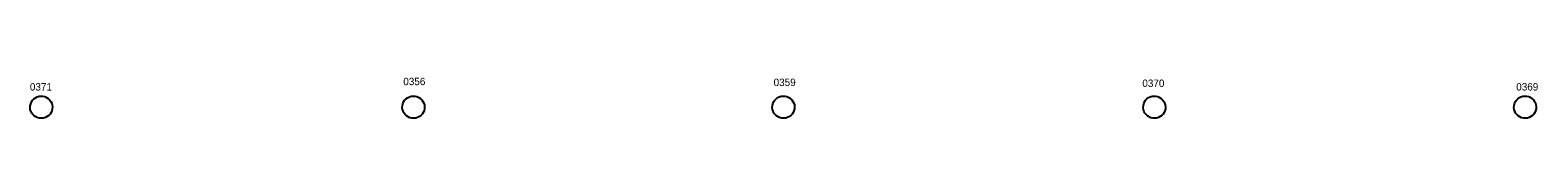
# Model space of a CAD drawing. Extents: x 858 to 5197, y 2407 to 5245.
# Drawn here: x 4874.3 to 4975.8, y 4649.4 to 4652.1 of the extents above; entities that cross this region are included whole.
import ezdxf

# ---------------------------------------------------------------- set-up
doc = ezdxf.new("R2010")
doc.units = 0
doc.layers.add('QuadratID', color=7, linetype='Continuous')
doc.layers.add('Quadrats', color=7, linetype='Continuous')

msp = doc.modelspace()

# ---------------------------------------------------------------- linework, layer by layer
at = {"layer": 'Quadrats'}
for p, q in [((4874.27, 4650.1), (4874.28, 4650.23)), ((4874.28, 4650.23), (4874.31, 4650.36)), ((4874.31, 4650.36), (4874.36, 4650.48)), ((4874.36, 4650.48), (4874.43, 4650.59)), ((4874.43, 4650.59), (4874.52, 4650.69)), ((4874.52, 4650.69), (4874.62, 4650.76)), ((4874.62, 4650.76), (4874.74, 4650.82)), ((4874.74, 4650.82), (4874.87, 4650.86)), ((4874.87, 4650.86), (4875, 4650.88)), ((4875, 4650.88), (4875.13, 4650.87)), ((4875.13, 4650.87), (4875.25, 4650.84)), ((4875.25, 4650.84), (4875.37, 4650.79)), ((4875.37, 4650.79), (4875.48, 4650.71)), ((4875.48, 4650.71), (4875.58, 4650.63)), ((4875.58, 4650.63), (4875.66, 4650.52)), ((4875.66, 4650.52), (4875.72, 4650.4)), ((4875.72, 4650.4), (4875.75, 4650.28)), ((4875.75, 4650.28), (4875.77, 4650.15)), ((4899.34, 4650.1), (4899.35, 4650.24)), ((4899.35, 4650.24), (4899.38, 4650.36)), ((4899.38, 4650.36), (4899.43, 4650.48)), ((4899.43, 4650.48), (4899.5, 4650.59)), ((4899.5, 4650.59), (4899.59, 4650.69)), ((4899.59, 4650.69), (4899.7, 4650.76)), ((4899.7, 4650.76), (4899.82, 4650.82)), ((4899.82, 4650.82), (4899.94, 4650.86)), ((4899.94, 4650.86), (4900.07, 4650.88)), ((4900.07, 4650.88), (4900.2, 4650.87)), ((4900.2, 4650.87), (4900.33, 4650.84)), ((4900.33, 4650.84), (4900.45, 4650.79)), ((4900.45, 4650.79), (4900.56, 4650.72)), ((4900.56, 4650.72), (4900.65, 4650.63)), ((4900.65, 4650.63), (4900.73, 4650.52)), ((4900.73, 4650.52), (4900.79, 4650.4)), ((4900.79, 4650.4), (4900.83, 4650.28)), ((4900.83, 4650.28), (4900.84, 4650.15)), ((4924.27, 4650.11), (4924.28, 4650.24)), ((4924.28, 4650.24), (4924.31, 4650.36)), ((4924.31, 4650.36), (4924.36, 4650.48)), ((4924.36, 4650.48), (4924.43, 4650.59)), ((4924.43, 4650.59), (4924.52, 4650.69)), ((4924.52, 4650.69), (4924.63, 4650.77)), ((4924.63, 4650.77), (4924.74, 4650.82)), ((4924.74, 4650.82), (4924.87, 4650.86)), ((4924.87, 4650.86), (4925, 4650.88)), ((4925, 4650.88), (4925.13, 4650.87)), ((4925.13, 4650.87), (4925.26, 4650.84)), ((4925.26, 4650.84), (4925.38, 4650.79)), ((4925.38, 4650.79), (4925.49, 4650.72)), ((4925.49, 4650.72), (4925.58, 4650.63)), ((4925.58, 4650.63), (4925.66, 4650.52)), ((4925.66, 4650.52), (4925.72, 4650.4)), ((4925.72, 4650.4), (4925.76, 4650.28)), ((4925.76, 4650.28), (4925.77, 4650.15)), ((4949.26, 4650.11), (4949.27, 4650.24)), ((4949.27, 4650.24), (4949.3, 4650.36)), ((4949.3, 4650.36), (4949.35, 4650.48)), ((4949.35, 4650.48), (4949.42, 4650.59)), ((4949.42, 4650.59), (4949.51, 4650.69)), ((4949.51, 4650.69), (4949.61, 4650.77)), ((4949.61, 4650.77), (4949.73, 4650.82)), ((4949.73, 4650.82), (4949.86, 4650.86)), ((4949.86, 4650.86), (4949.99, 4650.88)), ((4949.99, 4650.88), (4950.12, 4650.87)), ((4950.12, 4650.87), (4950.24, 4650.84)), ((4950.24, 4650.84), (4950.36, 4650.79)), ((4950.36, 4650.79), (4950.47, 4650.72)), ((4950.47, 4650.72), (4950.57, 4650.63)), ((4950.57, 4650.63), (4950.65, 4650.52)), ((4950.65, 4650.52), (4950.7, 4650.41)), ((4950.7, 4650.41), (4950.74, 4650.28)), ((4950.74, 4650.28), (4950.76, 4650.15)), ((4974.24, 4650.11), (4974.25, 4650.24)), ((4974.25, 4650.24), (4974.28, 4650.36)), ((4974.28, 4650.36), (4974.33, 4650.48)), ((4974.33, 4650.48), (4974.4, 4650.59)), ((4974.4, 4650.59), (4974.49, 4650.69)), ((4974.49, 4650.69), (4974.6, 4650.77)), ((4974.6, 4650.77), (4974.71, 4650.83)), ((4974.71, 4650.83), (4974.84, 4650.86)), ((4974.84, 4650.86), (4974.97, 4650.88)), ((4974.97, 4650.88), (4975.1, 4650.87)), ((4975.1, 4650.87), (4975.23, 4650.84)), ((4975.23, 4650.84), (4975.35, 4650.79)), ((4975.35, 4650.79), (4975.45, 4650.72)), ((4975.45, 4650.72), (4975.55, 4650.63)), ((4975.55, 4650.63), (4975.63, 4650.52)), ((4975.63, 4650.52), (4975.69, 4650.41)), ((4975.69, 4650.41), (4975.72, 4650.28)), ((4975.72, 4650.28), (4975.74, 4650.15)), ((4874.28, 4649.97), (4874.27, 4650.1)), ((4874.32, 4649.85), (4874.28, 4649.97)), ((4874.38, 4649.73), (4874.32, 4649.85)), ((4874.46, 4649.63), (4874.38, 4649.73)), ((4874.55, 4649.54), (4874.46, 4649.63)), ((4874.66, 4649.47), (4874.55, 4649.54)), ((4874.78, 4649.41), (4874.66, 4649.47)), ((4874.91, 4649.38), (4874.78, 4649.41)), ((4875.04, 4649.38), (4874.91, 4649.38)), ((4875.17, 4649.39), (4875.04, 4649.38)), ((4875.3, 4649.43), (4875.17, 4649.39)), ((4875.41, 4649.49), (4875.3, 4649.43)), ((4875.52, 4649.57), (4875.41, 4649.49)), ((4875.61, 4649.66), (4875.52, 4649.57)), ((4875.68, 4649.77), (4875.61, 4649.66)), ((4875.73, 4649.89), (4875.68, 4649.77)), ((4875.76, 4650.02), (4875.73, 4649.89)), ((4875.77, 4650.15), (4875.76, 4650.02)), ((4899.36, 4649.97), (4899.34, 4650.1)), ((4899.4, 4649.85), (4899.36, 4649.97)), ((4899.46, 4649.73), (4899.4, 4649.85)), ((4899.53, 4649.63), (4899.46, 4649.73)), ((4899.63, 4649.54), (4899.53, 4649.63)), ((4899.74, 4649.47), (4899.63, 4649.54)), ((4899.86, 4649.41), (4899.74, 4649.47)), ((4899.99, 4649.38), (4899.86, 4649.41)), ((4900.12, 4649.38), (4899.99, 4649.38)), ((4900.25, 4649.39), (4900.12, 4649.38)), ((4900.37, 4649.43), (4900.25, 4649.39)), ((4900.49, 4649.49), (4900.37, 4649.43)), ((4900.59, 4649.57), (4900.49, 4649.49)), ((4900.68, 4649.66), (4900.59, 4649.57)), ((4900.75, 4649.77), (4900.68, 4649.66)), ((4900.81, 4649.89), (4900.75, 4649.77)), ((4900.84, 4650.02), (4900.81, 4649.89)), ((4900.84, 4650.15), (4900.84, 4650.02)), ((4924.29, 4649.98), (4924.27, 4650.11)), ((4924.32, 4649.85), (4924.29, 4649.98)), ((4924.38, 4649.73), (4924.32, 4649.85)), ((4924.46, 4649.63), (4924.38, 4649.73)), ((4924.56, 4649.54), (4924.46, 4649.63)), ((4924.67, 4649.47), (4924.56, 4649.54)), ((4924.79, 4649.42), (4924.67, 4649.47)), ((4924.91, 4649.39), (4924.79, 4649.42)), ((4925.04, 4649.38), (4924.91, 4649.39)), ((4925.17, 4649.39), (4925.04, 4649.38)), ((4925.3, 4649.43), (4925.17, 4649.39)), ((4925.42, 4649.49), (4925.3, 4649.43)), ((4925.52, 4649.57), (4925.42, 4649.49)), ((4925.61, 4649.66), (4925.52, 4649.57)), ((4925.68, 4649.77), (4925.61, 4649.66)), ((4925.73, 4649.89), (4925.68, 4649.77)), ((4925.76, 4650.02), (4925.73, 4649.89)), ((4925.77, 4650.15), (4925.76, 4650.02)), ((4949.27, 4649.98), (4949.26, 4650.11)), ((4949.31, 4649.85), (4949.27, 4649.98)), ((4949.37, 4649.73), (4949.31, 4649.85)), ((4949.45, 4649.63), (4949.37, 4649.73)), ((4949.54, 4649.54), (4949.45, 4649.63)), ((4949.65, 4649.47), (4949.54, 4649.54)), ((4949.77, 4649.42), (4949.65, 4649.47)), ((4949.9, 4649.39), (4949.77, 4649.42)), ((4950.03, 4649.38), (4949.9, 4649.39)), ((4950.16, 4649.39), (4950.03, 4649.38)), ((4950.29, 4649.43), (4950.16, 4649.39)), ((4950.4, 4649.49), (4950.29, 4649.43)), ((4950.51, 4649.57), (4950.4, 4649.49)), ((4950.6, 4649.66), (4950.51, 4649.57)), ((4950.67, 4649.77), (4950.6, 4649.66)), ((4950.72, 4649.89), (4950.67, 4649.77)), ((4950.75, 4650.02), (4950.72, 4649.89)), ((4950.76, 4650.15), (4950.75, 4650.02)), ((4974.26, 4649.98), (4974.24, 4650.11)), ((4974.29, 4649.85), (4974.26, 4649.98)), ((4974.35, 4649.73), (4974.29, 4649.85)), ((4974.43, 4649.63), (4974.35, 4649.73)), ((4974.52, 4649.54), (4974.43, 4649.63)), ((4974.63, 4649.47), (4974.52, 4649.54)), ((4974.75, 4649.42), (4974.63, 4649.47)), ((4974.88, 4649.39), (4974.75, 4649.42)), ((4975.01, 4649.38), (4974.88, 4649.39)), ((4975.14, 4649.39), (4975.01, 4649.38)), ((4975.27, 4649.43), (4975.14, 4649.39)), ((4975.38, 4649.49), (4975.27, 4649.43)), ((4975.49, 4649.57), (4975.38, 4649.49)), ((4975.58, 4649.66), (4975.49, 4649.57)), ((4975.65, 4649.77), (4975.58, 4649.66)), ((4975.7, 4649.89), (4975.65, 4649.77)), ((4975.73, 4650.02), (4975.7, 4649.89)), ((4975.74, 4650.15), (4975.73, 4650.02))]:
    msp.add_line(p, q, dxfattribs=at)

# ---------------------------------------------------------------- texts
at = {"layer": 'QuadratID'}
for s, p in [('0371', (4874.25, 4651.25)), ('0356', (4899.41, 4651.61)), ('0359', (4924.36, 4651.55)), ('0370', (4949.2, 4651.49)), ('0369', (4974.39, 4651.25))]:
    msp.add_text(s, height=0.5, rotation=0.0208, dxfattribs=at).set_placement(p)

doc.saveas('drawing.dxf')
